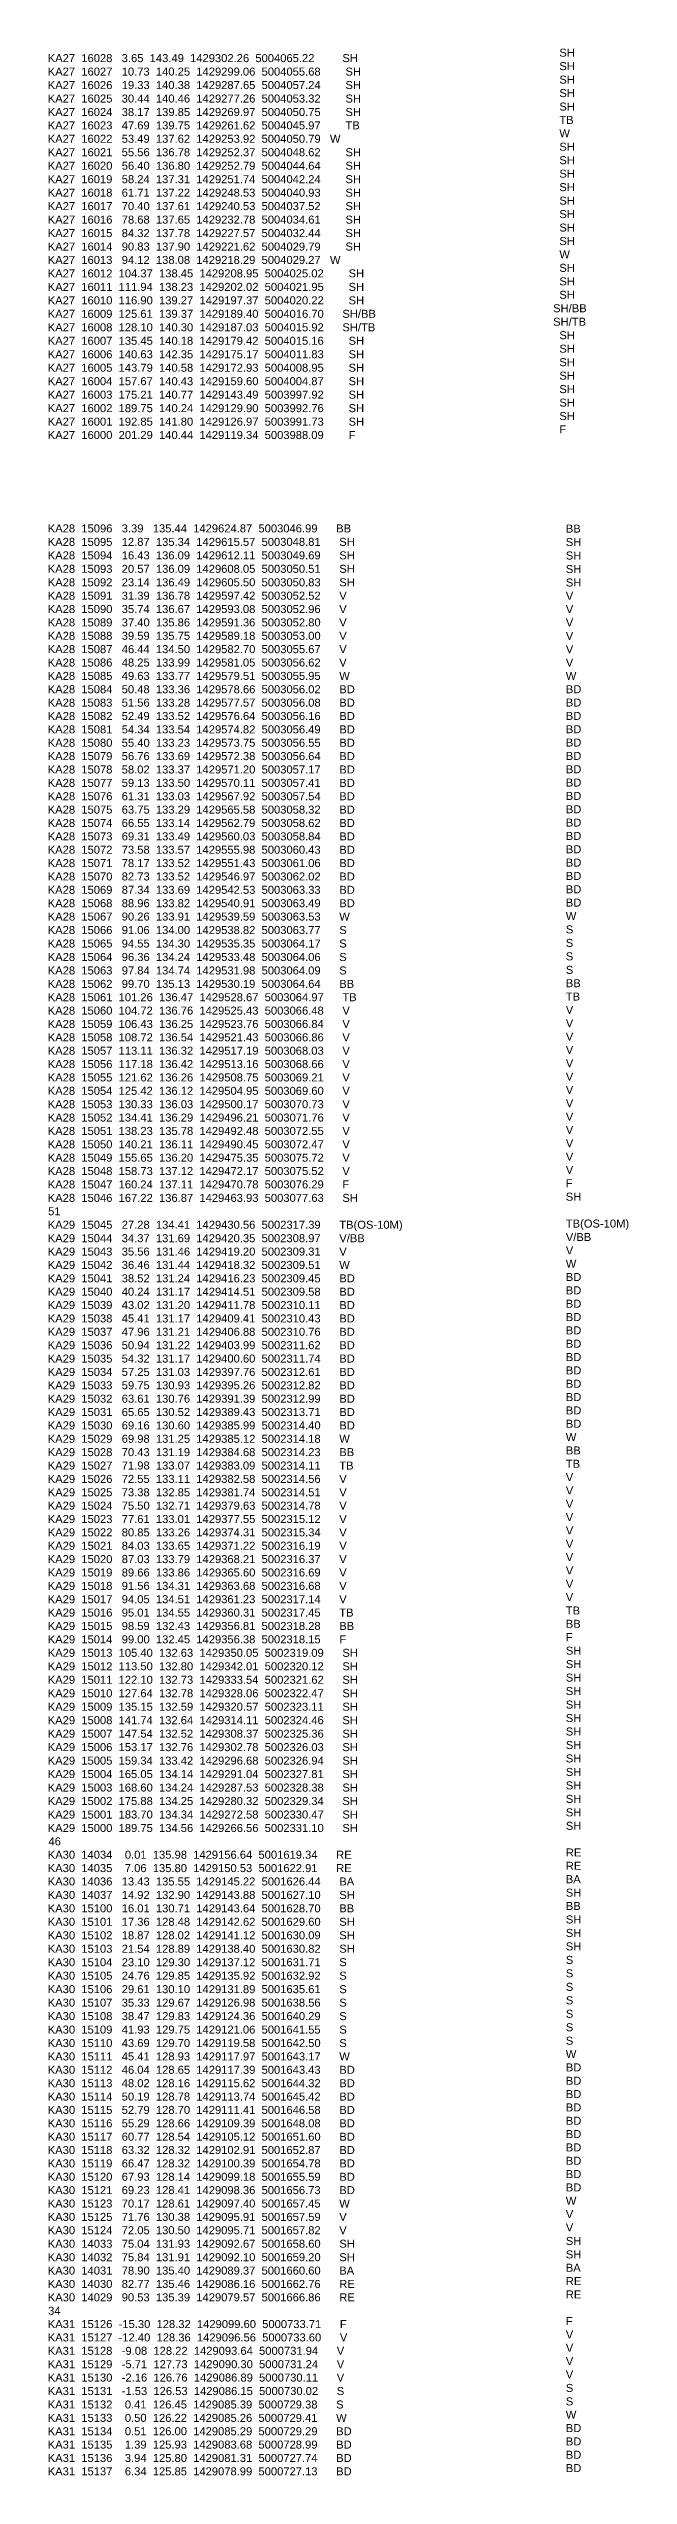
# Model space of a CAD drawing. Header units: millimetres. Extents: x -4102225 to 9709717, y -15023097 to 2258209.
# Drawn here: x 658758 to 694991, y 2106583 to 2258209 of the extents above; entities that cross this region are included whole.
import ezdxf

# ---------------------------------------------------------------- set-up
doc = ezdxf.new("R2010")
doc.units = ezdxf.units.MM
doc.layers.get('0').update_dxf_attribs({"lineweight": 0})
doc.styles.get("Standard").update_dxf_attribs({"font": 'arial.ttf'})

msp = doc.modelspace()

# ---------------------------------------------------------------- texts
at = {"color": 32, "true_color": 0xcd6928}
for s, p in [('KA27  16028   3.65  143.49  1429302.26  5004065.22         SH', (658709.103, 2257361.268)), ('KA27  16027   10.73  140.25  1429299.06  5004055.68        SH', (658709.103, 2256519.408)), ('KA27  16026   19.33  140.38  1429287.65  5004057.24        SH', (658709.103, 2255677.548)), ('KA27  16025   30.44  140.46  1429277.26  5004053.32        SH', (658709.103, 2254835.688)), ('KA27  16024   38.17  139.85  1429269.97  5004050.75        SH', (658709.103, 2253993.828)), ('KA27  16023   47.69  139.75  1429261.62  5004045.97        TB', (658709.103, 2253158.448)), ('KA27  16022   53.49  137.62  1429253.92  5004050.79   W', (658709.103, 2252323.068)), ('KA27  16021   55.56  136.78  1429252.37  5004048.62        SH', (658709.103, 2251481.209)), ('KA27  16020   56.40  136.80  1429252.79  5004044.64        SH', (658709.103, 2250639.349)), ('KA27  16019   58.24  137.31  1429251.74  5004042.24        SH', (658709.103, 2249797.489)), ('KA27  16018   61.71  137.22  1429248.53  5004040.93        SH', (658709.103, 2248955.629)), ('KA27  16017   70.40  137.61  1429240.53  5004037.52        SH', (658709.103, 2248113.769)), ('KA27  16016   78.68  137.65  1429232.78  5004034.61        SH', (658709.103, 2247271.909)), ('KA27  16015   84.32  137.78  1429227.57  5004032.44        SH', (658709.103, 2246430.049)), ('KA27  16014   90.83  137.90  1429221.62  5004029.79        SH', (658709.103, 2245588.189)), ('KA27  16013   94.12  138.08  1429218.29  5004029.27   W', (658709.103, 2244752.809)), ('KA27  16012  104.37  138.45  1429208.95  5004025.02        SH', (658709.103, 2243910.949)), ('KA27  16011  111.94  138.23  1429202.02  5004021.95        SH', (658709.103, 2243069.089)), ('KA27  16010  116.90  139.27  1429197.37  5004020.22        SH', (658709.103, 2242227.229)), ('KA27  16009  125.61  139.37  1429189.40  5004016.70      SH/BB', (658709.103, 2241385.37)), ('KA27  16008  128.10  140.30  1429187.03  5004015.92      SH/TB', (658709.103, 2240543.51)), ('KA27  16007  135.45  140.18  1429179.42  5004015.16        SH', (658709.103, 2239701.65)), ('KA27  16006  140.63  142.35  1429175.17  5004011.83        SH', (658709.103, 2238859.79)), ('KA27  16005  143.79  140.58  1429172.93  5004008.95        SH', (658709.103, 2238017.93)), ('KA27  16004  157.67  140.43  1429159.60  5004004.87        SH', (658709.103, 2237176.07)), ('KA27  16003  175.21  140.77  1429143.49  5003997.92        SH', (658709.103, 2236334.21)), ('KA27  16002  189.75  140.24  1429129.90  5003992.76        SH', (658709.103, 2235492.35)), ('KA27  16001  192.85  141.80  1429126.97  5003991.73        SH', (658709.103, 2234650.49)), ('KA27  16000  201.29  140.44  1429119.34  5003988.09        F', (658709.103, 2233815.11)), ('KA28  15096   3.39   135.44  1429624.87  5003046.99      BB', (658709.103, 2227979.731)), ('KA28  15095   12.87  135.34  1429615.57  5003048.81      SH', (658709.103, 2227137.871)), ('   SH', (690494.146, 2227125.966)), ('   BB', (690494.146, 2227967.826)), ('KA28  15094   16.43  136.09  1429612.11  5003049.69      SH', (658709.103, 2226296.011)), ('KA28  15093   20.57  136.09  1429608.05  5003050.51      SH', (658709.103, 2225454.151)), ('   SH', (690494.146, 2226284.106)), ('   SH', (690494.146, 2225442.246)), ('KA28  15092   23.14  136.49  1429605.50  5003050.83      SH', (658709.103, 2224612.291)), ('   SH', (690494.146, 2224600.386)), ('KA28  15091   31.39  136.78  1429597.42  5003052.52      V', (658709.103, 2223776.911)), ('KA28  15090   35.74  136.67  1429593.08  5003052.96      V', (658709.103, 2222941.531)), ('   V', (690494.146, 2223767.053)), ('   V', (690494.146, 2222933.719)), ('KA28  15089   37.40  135.86  1429591.36  5003052.80      V', (658709.103, 2222106.152)), ('KA28  15088   39.59  135.75  1429589.18  5003053.00      V', (658709.103, 2221270.772)), ('   V', (690494.146, 2222100.386)), ('   V', (690494.146, 2221267.053)), ('KA28  15087   46.44  134.50  1429582.70  5003055.67      V', (658709.103, 2220435.392)), ('KA28  15086   48.25  133.99  1429581.05  5003056.62      V', (658709.103, 2219600.013)), ('   V', (690494.146, 2220433.719)), ('   V', (690494.146, 2219600.386)), ('KA28  15085   49.63  133.77  1429579.51  5003055.95      W', (658709.103, 2218764.633)), ('KA28  15084   50.48  133.36  1429578.66  5003056.02      BD', (658709.103, 2217929.253)), ('   W', (690494.146, 2218767.053)), ('   BD', (690494.146, 2217933.719)), ('KA28  15083   51.56  133.28  1429577.57  5003056.08      BD', (658709.103, 2217093.873)), ('   BD', (690494.146, 2217100.386)), ('KA28  15082   52.49  133.52  1429576.64  5003056.16      BD', (658709.103, 2216258.494)), ('KA28  15081   54.34  133.54  1429574.82  5003056.49      BD', (658709.103, 2215423.114)), ('   BD', (690494.146, 2216267.053)), ('   BD', (690494.146, 2215433.719)), ('KA28  15080   55.40  133.23  1429573.75  5003056.55      BD', (658709.103, 2214587.734)), ('KA28  15079   56.76  133.69  1429572.38  5003056.64      BD', (658709.103, 2213752.355)), ('   BD', (690494.146, 2214600.386)), ('   BD', (690494.146, 2213767.053)), ('KA28  15078   58.02  133.37  1429571.20  5003057.17      BD', (658709.103, 2212916.975)), ('KA28  15077   59.13  133.50  1429570.11  5003057.41      BD', (658709.103, 2212081.595)), ('   BD', (690494.146, 2212933.719)), ('   BD', (690494.146, 2212100.386)), ('KA28  15076   61.31  133.03  1429567.92  5003057.54      BD', (658709.103, 2211246.215)), ('KA28  15075   63.75  133.29  1429565.58  5003058.32      BD', (658709.103, 2210410.836)), ('   BD', (690494.146, 2211267.053)), ('   BD', (690494.146, 2210433.719)), ('KA28  15074   66.55  133.14  1429562.79  5003058.62      BD', (658709.103, 2209575.456)), ('KA28  15073   69.31  133.49  1429560.03  5003058.84      BD', (658709.103, 2208740.076)), ('   BD', (690494.146, 2209600.386)), ('   BD', (690494.146, 2208767.053)), ('KA28  15072   73.58  133.57  1429555.98  5003060.43      BD', (658709.103, 2207904.696)), ('   BD', (690494.146, 2207933.719)), ('KA28  15071   78.17  133.52  1429551.43  5003061.06      BD', (658709.103, 2207069.317)), ('KA28  15070   82.73  133.52  1429546.97  5003062.02      BD', (658709.103, 2206233.937)), ('   BD', (690494.146, 2207100.386)), ('   BD', (690494.146, 2206267.053)), ('KA28  15069   87.34  133.69  1429542.53  5003063.33      BD', (658709.103, 2205398.557)), ('KA28  15068   88.96  133.82  1429540.91  5003063.49      BD', (658709.103, 2204563.178)), ('   BD', (690494.146, 2205433.719)), ('   BD', (690494.146, 2204600.386)), ('KA28  15067   90.26  133.91  1429539.59  5003063.53      W', (658709.103, 2203727.798)), ('KA28  15066   91.06  134.00  1429538.82  5003063.77      S', (658709.103, 2202885.938)), ('   W', (690494.146, 2203767.053)), ('   S', (690494.146, 2202925.193)), ('KA28  15065   94.55  134.30  1429535.35  5003064.17      S', (658709.103, 2202044.078)), ('KA28  15064   96.36  134.24  1429533.48  5003064.06      S', (658709.103, 2201202.218)), ('   S', (690494.146, 2202083.333)), ('   S', (690494.146, 2201241.473)), ('KA28  15063   97.84  134.74  1429531.98  5003064.09      S', (658709.103, 2200360.358)), ('   S', (690494.146, 2200399.613)), ('KA28  15062   99.70  135.13  1429530.19  5003064.64      BB', (658709.103, 2199524.978)), ('KA28  15061  101.26  136.47  1429528.67  5003064.97      TB', (658709.103, 2198689.599)), ('   TB', (690494.146, 2198732.946)), ('   BB', (690494.146, 2199566.28)), ('KA28  15060  104.72  136.76  1429525.43  5003066.48      V', (658709.103, 2197854.219)), ('KA28  15059  106.43  136.25  1429523.76  5003066.84      V', (658709.103, 2197018.839)), ('   V', (690494.146, 2197899.613)), ('   V', (690494.146, 2197066.28)), ('KA28  15058  108.72  136.54  1429521.43  5003066.86      V', (658709.103, 2196183.46)), ('KA28  15057  113.11  136.32  1429517.19  5003068.03      V', (658709.103, 2195348.08)), ('   V', (690494.146, 2196232.946)), ('   V', (690494.146, 2195399.613)), ('KA28  15056  117.18  136.42  1429513.16  5003068.66      V', (658709.103, 2194512.7)), ('KA28  15055  121.62  136.26  1429508.75  5003069.21      V', (658709.103, 2193677.32)), ('   V', (690494.146, 2194566.28)), ('   V', (690494.146, 2193732.946)), ('KA28  15054  125.42  136.12  1429504.95  5003069.60      V', (658709.103, 2192841.941)), ('   V', (690494.146, 2192899.613)), ('   V', (690494.146, 2192066.28)), ('KA28  15053  130.33  136.03  1429500.17  5003070.73      V', (658709.103, 2192006.561)), ('KA28  15052  134.41  136.29  1429496.21  5003071.76      V', (658709.103, 2191171.181)), ('   V', (690494.146, 2191232.946)), ('KA28  15051  138.23  135.78  1429492.48  5003072.55      V', (658709.103, 2190335.802)), ('KA28  15050  140.21  136.11  1429490.45  5003072.47      V', (658709.103, 2189500.422)), ('   V', (690494.146, 2190399.613)), ('   V', (690494.146, 2189566.28)), ('KA28  15049  155.65  136.20  1429475.35  5003075.72      V', (658709.103, 2188665.042)), ('KA28  15048  158.73  137.12  1429472.17  5003075.52      V', (658709.103, 2187829.662)), ('   V', (690494.146, 2188732.946)), ('   V', (690494.146, 2187899.613)), ('KA28  15047  160.24  137.11  1429470.78  5003076.29      F', (658709.103, 2186994.283)), ('KA28  15046  167.22  136.87  1429463.93  5003077.63      SH', (658709.103, 2186152.423)), ('   SH', (690494.146, 2186224.42)), ('   F', (690494.146, 2187066.28)), ('51', (658731.273, 2185317.043)), ('KA29  15045   27.28  134.41  1429430.56  5002317.39      TB(OS-10M)', (658709.103, 2184474.842)), ('   TB(OS-10M)', (690494.146, 2184548.885)), ('KA29  15044   34.37  131.69  1429420.35  5002308.97      V/BB', (658709.103, 2183632.982)), ('   V/BB', (690494.146, 2183707.025)), ('KA29  15043   35.56  131.46  1429419.20  5002309.31      V', (658709.103, 2182797.602)), ('KA29  15042   36.46  131.44  1429418.32  5002309.51      W', (658709.103, 2181962.223)), ('   V', (690494.146, 2182873.692)), ('   W', (690494.146, 2182040.359)), ('KA29  15041   38.52  131.24  1429416.23  5002309.45      BD', (658709.103, 2181126.843)), ('KA29  15040   40.24  131.17  1429414.51  5002309.58      BD', (658709.103, 2180291.463)), ('   BD', (690494.146, 2181207.025)), ('   BD', (690494.146, 2180373.692)), ('KA29  15039   43.02  131.20  1429411.78  5002310.11      BD', (658709.103, 2179456.083)), ('KA29  15038   45.41  131.17  1429409.41  5002310.43      BD', (658709.103, 2178620.704)), ('   BD', (690494.146, 2179540.359)), ('   BD', (690494.146, 2178707.025)), ('KA29  15037   47.96  131.21  1429406.88  5002310.76      BD', (658709.103, 2177785.324)), ('KA29  15036   50.94  131.22  1429403.99  5002311.62      BD', (658709.103, 2176949.944)), ('   BD', (690494.146, 2177873.692)), ('   BD', (690494.146, 2177040.359)), ('KA29  15035   54.32  131.17  1429400.60  5002311.74      BD', (658709.103, 2176114.565)), ('   BD', (690494.146, 2176207.025)), ('   BD', (690494.146, 2175373.692)), ('KA29  15034   57.25  131.03  1429397.76  5002312.61      BD', (658709.103, 2175279.185)), ('KA29  15033   59.75  130.93  1429395.26  5002312.82      BD', (658709.103, 2174443.805)), ('   BD', (690494.146, 2174540.359)), ('KA29  15032   63.61  130.76  1429391.39  5002312.99      BD', (658709.103, 2173608.425)), ('KA29  15031   65.65  130.52  1429389.43  5002313.71      BD', (658709.103, 2172773.046)), ('   BD', (690494.146, 2173707.025)), ('   BD', (690494.146, 2172873.692)), ('KA29  15030   69.16  130.60  1429385.99  5002314.40      BD', (658709.103, 2171937.666)), ('KA29  15029   69.98  131.25  1429385.12  5002314.18      W', (658709.103, 2171102.286)), ('   W', (690494.146, 2171207.025)), ('   BD', (690494.146, 2172040.359)), ('KA29  15028   70.43  131.19  1429384.68  5002314.23      BB', (658709.103, 2170266.907)), ('KA29  15027   71.98  133.07  1429383.09  5002314.11      TB', (658709.103, 2169431.527)), ('   TB', (690494.146, 2169540.359)), ('   BB', (690494.146, 2170373.692)), ('KA29  15026   72.55  133.11  1429382.58  5002314.56      V', (658709.103, 2168596.147)), ('KA29  15025   73.38  132.85  1429381.74  5002314.51      V', (658709.103, 2167760.767)), ('   V', (690494.146, 2168707.025)), ('   V', (690494.146, 2167873.692)), ('KA29  15024   75.50  132.71  1429379.63  5002314.78      V', (658709.103, 2166925.388)), ('   V', (690494.146, 2167040.359)), ('KA29  15023   77.61  133.01  1429377.55  5002315.12      V', (658709.103, 2166090.008)), ('KA29  15022   80.85  133.26  1429374.31  5002315.34      V', (658709.103, 2165254.628)), ('   V', (690494.146, 2166207.025)), ('   V', (690494.146, 2165373.692)), ('KA29  15021   84.03  133.65  1429371.22  5002316.19      V', (658709.103, 2164419.249)), ('KA29  15020   87.03  133.79  1429368.21  5002316.37      V', (658709.103, 2163583.869)), ('   V', (690494.146, 2164540.359)), ('   V', (690494.146, 2163707.025)), ('KA29  15019   89.66  133.86  1429365.60  5002316.69      V', (658709.103, 2162748.489)), ('KA29  15018   91.56  134.31  1429363.68  5002316.68      V', (658709.103, 2161913.109)), ('   V', (690494.146, 2162873.692)), ('   V', (690494.146, 2162040.359)), ('KA29  15017   94.05  134.51  1429361.23  5002317.14      V', (658709.103, 2161077.73)), ('KA29  15016   95.01  134.55  1429360.31  5002317.45      TB', (658709.103, 2160242.35)), ('   V', (690494.146, 2161207.025)), ('   TB', (690494.146, 2160373.692)), ('KA29  15015   98.59  132.43  1429356.81  5002318.28      BB', (658709.103, 2159406.97)), ('   BB', (690494.146, 2159540.359)), ('   F', (690494.146, 2158707.025)), ('KA29  15014   99.00  132.45  1429356.38  5002318.15      F', (658709.103, 2158571.591)), ('KA29  15013  105.40  132.63  1429350.05  5002319.09      SH', (658709.103, 2157729.731)), ('   SH', (690494.146, 2157865.165)), ('KA29  15012  113.50  132.80  1429342.01  5002320.12      SH', (658709.103, 2156887.871)), ('KA29  15011  122.10  132.73  1429333.54  5002321.62      SH', (658709.103, 2156046.011)), ('   SH', (690494.146, 2157023.306)), ('   SH', (690494.146, 2156181.446)), ('KA29  15010  127.64  132.78  1429328.06  5002322.47      SH', (658709.103, 2155204.151)), ('KA29  15009  135.15  132.59  1429320.57  5002323.11      SH', (658709.103, 2154362.291)), ('   SH', (690494.146, 2155339.586)), ('   SH', (690494.146, 2154497.726)), ('KA29  15008  141.74  132.64  1429314.11  5002324.46      SH', (658709.103, 2153520.431)), ('KA29  15007  147.54  132.52  1429308.37  5002325.36      SH', (658709.103, 2152678.571)), ('   SH', (690494.146, 2153655.866)), ('   SH', (690494.146, 2152814.006)), ('KA29  15006  153.17  132.76  1429302.78  5002326.03      SH', (658709.103, 2151836.711)), ('   SH', (690494.146, 2151972.146)), ('   SH', (690494.146, 2151130.286)), ('KA29  15005  159.34  133.42  1429296.68  5002326.94      SH', (658709.103, 2150994.851)), ('KA29  15004  165.05  134.14  1429291.04  5002327.81      SH', (658709.103, 2150152.991)), ('   SH', (690494.146, 2150288.426)), ('KA29  15003  168.60  134.24  1429287.53  5002328.38      SH', (658709.103, 2149311.131)), ('KA29  15002  175.88  134.25  1429280.32  5002329.34      SH', (658709.103, 2148469.271)), ('   SH', (690494.146, 2149446.566)), ('   SH', (690494.146, 2148604.706)), ('KA29  15001  183.70  134.34  1429272.58  5002330.47      SH', (658709.103, 2147627.411)), ('KA29  15000  189.75  134.56  1429266.56  5002331.10      SH', (658709.103, 2146785.551)), ('   SH', (690494.146, 2147762.846)), ('   SH', (690494.146, 2146920.986)), ('KA30  14034    0.01  135.98  1429156.64  5001619.34      RE', (658709.103, 2145114.792)), ('46', (658751.395, 2145950.172)), ('   RE', (690494.146, 2145254.32)), ('KA30  14035    7.06  135.80  1429150.53  5001622.91      RE', (658709.103, 2144279.412)), ('   RE', (690494.146, 2144420.986)), ('   BA', (690494.146, 2143587.653)), ('KA30  14036   13.43  135.55  1429145.22  5001626.44      BA', (658709.103, 2143444.033)), ('KA30  14037   14.92  132.90  1429143.88  5001627.10      SH', (658709.103, 2142602.173)), ('   SH', (690494.146, 2142745.793)), ('KA30  15100   16.01  130.71  1429143.64  5001628.70      BB', (658709.103, 2141766.793)), ('KA30  15101   17.36  128.48  1429142.62  5001629.60      SH', (658709.103, 2140924.933)), ('   SH', (690494.146, 2141070.6)), ('   BB', (690494.146, 2141912.46)), ('KA30  15102   18.87  128.02  1429141.12  5001630.09      SH', (658709.103, 2140083.073)), ('KA30  15103   21.54  128.89  1429138.40  5001630.82      SH', (658709.103, 2139241.213)), ('   SH', (690494.146, 2140228.74)), ('   SH', (690494.146, 2139386.88)), ('KA30  15104   23.10  129.30  1429137.12  5001631.71      S', (658709.103, 2138399.353)), ('KA30  15105   24.76  129.85  1429135.92  5001632.92      S', (658709.103, 2137557.493)), ('   S', (690494.146, 2138545.02)), ('   S', (690494.146, 2137703.16)), ('KA30  15106   29.61  130.10  1429131.89  5001635.61      S', (658709.103, 2136715.633)), ('   S', (690494.146, 2136861.3)), ('   S', (690494.146, 2136019.44)), ('KA30  15107   35.33  129.67  1429126.98  5001638.56      S', (658709.103, 2135873.773)), ('KA30  15108   38.47  129.83  1429124.36  5001640.29      S', (658709.103, 2135031.913)), ('   S', (690494.146, 2135177.58)), ('KA30  15109   41.93  129.75  1429121.06  5001641.55      S', (658709.103, 2134190.053)), ('KA30  15110   43.69  129.70  1429119.58  5001642.50      S', (658709.103, 2133348.194)), ('   S', (690494.146, 2134335.72)), ('   S', (690494.146, 2133493.86)), ('KA30  15111   45.41  128.93  1429117.97  5001643.17      W', (658709.103, 2132512.814)), ('KA30  15112   46.04  128.65  1429117.39  5001643.43      BD', (658709.103, 2131677.434)), ('   W', (690494.146, 2132660.527)), ('   BD', (690494.146, 2131827.194)), ('KA30  15113   48.02  128.16  1429115.62  5001644.32      BD', (658709.103, 2130842.054)), ('KA30  15114   50.19  128.78  1429113.74  5001645.42      BD', (658709.103, 2130006.675)), ('   BD', (690494.146, 2130993.86)), ('   BD', (690494.146, 2130160.527)), ('KA30  15115   52.79  128.70  1429111.41  5001646.58      BD', (658709.103, 2129171.295)), ('KA30  15116   55.29  128.66  1429109.39  5001648.08      BD', (658709.103, 2128335.915)), ('   BD', (690494.146, 2129327.194)), ('   BD', (690494.146, 2128493.86)), ('KA30  15117   60.77  128.54  1429105.12  5001651.60      BD', (658709.103, 2127500.536)), ('   BD', (690494.146, 2127660.527)), ('   BD', (690494.146, 2126827.194)), ('KA30  15118   63.32  128.32  1429102.91  5001652.87      BD', (658709.103, 2126665.156)), ('KA30  15119   66.47  128.32  1429100.39  5001654.78      BD', (658709.103, 2125829.776)), ('   BD', (690494.146, 2125993.86)), ('KA30  15120   67.93  128.14  1429099.18  5001655.59      BD', (658709.103, 2124994.396)), ('KA30  15121   69.23  128.41  1429098.36  5001656.73      BD', (658709.103, 2124159.017)), ('   BD', (690494.146, 2125160.527)), ('   BD', (690494.146, 2124327.194)), ('KA30  15123   70.17  128.61  1429097.40  5001657.45      W', (658709.103, 2123323.637)), ('KA30  15125   71.76  130.38  1429095.91  5001657.59      V', (658709.103, 2122488.257)), ('   W', (690494.146, 2123493.86)), ('   V', (690494.146, 2122660.527)), ('KA30  15124   72.05  130.50  1429095.71  5001657.82      V', (658709.103, 2121652.877)), ('KA30  14033   75.04  131.93  1429092.67  5001658.60      SH', (658709.103, 2120811.018)), ('   V', (690494.146, 2121827.194)), ('   SH', (690494.146, 2120985.334)), ('KA30  14032   75.84  131.91  1429092.10  5001659.20      SH', (658709.103, 2119969.158)), ('   SH', (690494.146, 2120143.474)), ('   BA', (690494.146, 2119310.14)), ('KA30  14031   78.90  135.40  1429089.37  5001660.60      BA', (658709.103, 2119133.778)), ('KA30  14030   82.77  135.46  1429086.16  5001662.76      RE', (658709.103, 2118298.398)), ('   RE', (690494.146, 2118476.807)), ('34', (658730.932, 2116627.639)), ('KA30  14029   90.53  135.39  1429079.57  5001666.86      RE', (658709.103, 2117463.018)), ('   RE', (690494.146, 2117643.474)), ('KA31  15126  -15.30  128.32  1429099.60  5000733.71      F', (658709.103, 2115792.259)), ('KA31  15127  -12.40  128.36  1429096.56  5000733.60      V', (658709.103, 2114956.879)), ('   V', (690494.146, 2115143.474)), ('   F', (690494.146, 2115976.807)), ('KA31  15128   -9.08  128.22  1429093.64  5000731.94      V', (658709.103, 2114121.5)), ('KA31  15129   -5.71  127.73  1429090.30  5000731.24      V', (658709.103, 2113286.12)), ('   V', (690494.146, 2114310.14)), ('   V', (690494.146, 2113476.807)), ('KA31  15130   -2.16  126.76  1429086.89  5000730.11      V', (658709.103, 2112450.74)), ('   V', (690494.146, 2112643.474)), ('   S', (690494.146, 2111801.614)), ('KA31  15131   -1.53  126.53  1429086.15  5000730.02      S', (658709.103, 2111608.88)), ('KA31  15132    0.41  126.45  1429085.39  5000729.38      S', (658709.103, 2110767.02)), ('   S', (690494.146, 2110959.754)), ('KA31  15133    0.50  126.22  1429085.26  5000729.41      W', (658709.103, 2109931.641)), ('KA31  15134    0.51  126.00  1429085.29  5000729.29      BD', (658709.103, 2109096.261)), ('   W', (690494.146, 2110126.421)), ('   BD', (690494.146, 2109293.087)), ('KA31  15135    1.39  125.93  1429083.68  5000728.99      BD', (658709.103, 2108260.881)), ('KA31  15136    3.94  125.80  1429081.31  5000727.74      BD', (658709.103, 2107425.501)), ('   BD', (690494.146, 2108459.754)), ('   BD', (690494.146, 2107626.421)), ('KA31  15137    6.34  125.85  1429078.99  5000727.13      BD', (658709.103, 2106590.122)), ('   BD', (690494.146, 2106793.087))]:
    msp.add_text(s, height=500, dxfattribs=at).set_placement(p)
at = {"color": 2, "true_color": 0xf1eb1f}
for s, p in [('     SH', (689701.575, 2257702.019)), ('     SH', (689701.575, 2256860.159)), ('     SH', (689701.575, 2256018.299)), ('     SH', (689701.575, 2255176.439)), ('     SH', (689701.575, 2254334.579)), ('     TB', (689701.575, 2253501.246)), ('     W', (689701.575, 2252667.913)), ('     SH', (689701.575, 2251826.053)), ('     SH', (689701.575, 2250984.193)), ('     SH', (689701.575, 2250142.333)), ('     SH', (689701.575, 2249300.473)), ('     SH', (689701.575, 2248458.613)), ('     SH', (689701.575, 2247616.753)), ('     SH', (689701.575, 2246774.893)), ('     W', (689701.575, 2245099.7)), ('     SH', (689701.575, 2245933.033)), ('     SH', (689701.575, 2244257.84)), ('     SH', (689701.575, 2243415.98)), ('     SH', (689701.575, 2242574.12)), ('   SH/BB', (689701.575, 2241732.26)), ('   SH/TB', (689701.575, 2240890.4)), ('     SH', (689701.575, 2240048.54)), ('     SH', (689701.575, 2239206.68)), ('     SH', (689701.575, 2238364.82)), ('     SH', (689701.575, 2237522.96)), ('     SH', (689701.575, 2236681.1)), ('     SH', (689701.575, 2235839.241)), ('     SH', (689701.575, 2234997.381)), ('     F', (689701.575, 2234164.047))]:
    msp.add_text(s, height=500, dxfattribs=at).set_placement(p)

doc.saveas('drawing.dxf')
